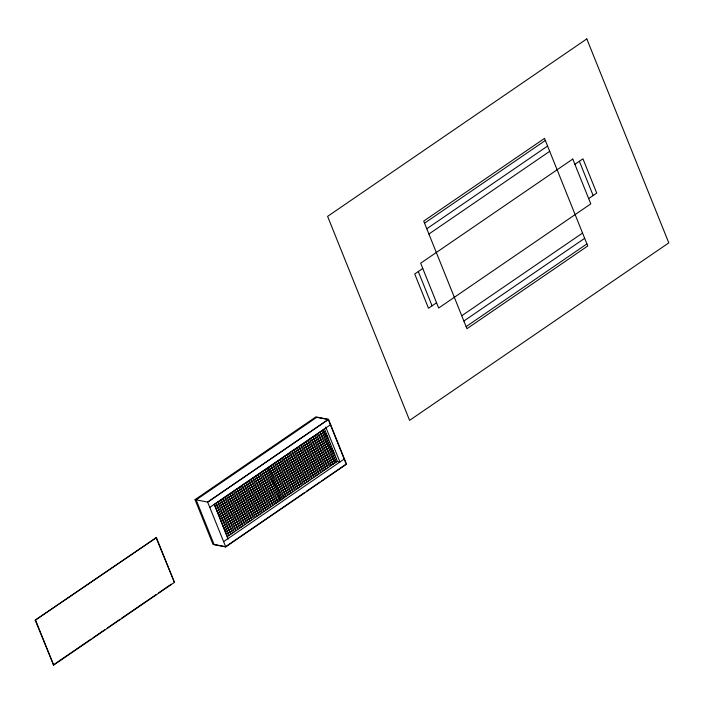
<?xml version="1.0" encoding="UTF-8"?>
<svg xmlns="http://www.w3.org/2000/svg" width="704" height="704" viewBox="0 0 704 704"><rect width="100%" height="100%" fill="white"/><g stroke="black" fill="none" stroke-linecap="round" stroke-linejoin="round"><path stroke-width="1.06" d="M424.538 223.177L545.327 140.466M426.782 228.765L547.58 146.054M428.903 234.036L549.701 151.325M422.778 268.479L414.726 273.997L428.507 308.264L436.559 302.755M574.895 164.331L582.947 158.822L596.719 193.09L588.667 198.607M461.754 315.762L582.551 233.05M195.026 499.638L315.823 416.935L328.522 419.373L346.535 464.191L225.738 546.894L213.039 544.456L195.026 499.638L207.724 502.084L328.522 419.373M463.874 321.033L584.672 238.322M345.778 463.091L328.258 419.496L207.636 502.084L225.738 546.894M35.2 620.206L156.42 537.583L174.442 582.402L53.645 665.104L35.2 620.206L156.42 537.583M466.118 326.621L586.916 243.91M209.845 507.355L330.642 424.644M215.248 506.642L325.336 431.27M216.11 508.781L326.19 433.409M216.964 510.928L327.052 435.547M217.826 513.066L327.914 437.694M218.689 515.214L328.777 439.833M219.551 517.352L329.639 441.98M220.414 519.49L330.502 444.118M221.276 521.629L331.355 446.257M222.13 523.767L332.218 448.395M222.992 525.906L333.08 450.534M223.854 528.044L333.934 452.672M224.717 530.191L334.796 454.819M225.579 532.338L335.658 456.966M226.442 534.486L336.521 459.105M276.126 502.674L280.606 499.611M282.392 498.388L285.076 496.549M330.651 465.344L336.521 461.322L339.944 461.982L325.697 427.046M223.617 541.622L344.414 458.92M304.471 492.668L225.57 546.691L214.069 544.482L196.143 499.875L316.756 417.287L328.258 419.496M306.284 491.427L319.889 482.108M321.702 480.867L346.183 464.103M53.214 665.025L91.08 639.1M92.884 637.868L104.597 629.842M107.307 627.994L119.926 619.353M121.73 618.112L155.98 594.66M158.682 592.812L171.31 584.17M174.442 582.402L155.998 537.504M579.366 161.269L593.146 195.536M418.308 271.55L432.08 305.818M323.136 429.95L336.081 462.15M321.834 430.848L334.77 463.047M320.082 432.045L333.027 464.244M318.331 433.242L331.276 465.441M316.589 434.438L329.534 466.638M314.838 435.635L327.782 467.834M313.095 436.832L326.031 469.031M311.344 438.029L324.289 470.228M309.593 439.226L322.538 471.425M307.85 440.422L320.795 472.613M306.099 441.619L319.044 473.81M304.357 442.816L317.293 475.006M302.606 444.013L315.55 476.203M300.854 445.21L313.799 477.4M299.112 446.406L312.057 478.597M297.361 447.603L310.306 479.794M295.618 448.8L308.554 480.99M293.867 449.997L306.812 482.187M292.125 451.194L305.061 483.384M290.374 452.39L303.318 484.581M288.622 453.587L301.567 485.778M286.88 454.784L299.816 486.974M285.129 455.981L298.074 488.171M283.386 457.178L296.322 489.368M281.635 458.374L294.58 490.565M279.884 459.571L292.829 491.762M278.142 460.768L291.078 492.958M276.39 461.965L289.335 494.155M274.648 463.162L287.584 495.352M272.897 464.35L285.842 496.549M271.146 465.546L284.09 497.746M269.403 466.743L282.348 498.942M268.092 467.641L281.037 499.84M266.79 468.538L279.726 500.729M265.038 469.735L277.983 501.926M263.296 470.932L276.232 503.122M261.545 472.129L274.49 504.319M259.794 473.326L272.738 505.516M258.051 474.522L270.987 506.713M256.3 475.719L269.245 507.91M254.558 476.916L267.494 509.106M252.806 478.113L265.751 510.303M251.055 479.31L264 511.5M249.313 480.506L262.249 512.697M247.562 481.703L260.506 513.894M245.819 482.9L258.755 515.09M244.068 484.097L257.013 516.287M242.317 485.294L255.262 517.484M240.574 486.482L253.519 518.681M238.823 487.678L251.768 519.878M237.081 488.875L250.017 521.074M235.33 490.072L248.274 522.271M233.578 491.269L246.523 523.468M231.836 492.466L244.781 524.665M230.085 493.662L243.03 525.862M228.342 494.859L241.278 527.058M226.591 496.056L239.536 528.255M224.84 497.253L237.785 529.452M223.098 498.45L236.042 530.649M221.346 499.646L234.291 531.846M219.604 500.843L232.54 533.042M217.853 502.04L230.798 534.239M216.11 503.237L229.046 535.436M214.315 504.293L228.131 539.141M35.631 620.294L53.645 665.104M586.802 38.896L327.598 216.374L409.596 420.35L668.8 242.871L586.802 38.896M544.5 138.389L423.702 221.1L466.954 328.698L587.752 245.986L544.5 138.389M572.774 159.06L420.658 263.208L438.68 308.026L590.788 203.878L572.774 159.06M324.447 429.062L214.386 504.504L227.304 536.633L337.383 461.252L324.447 429.062"/></g></svg>
